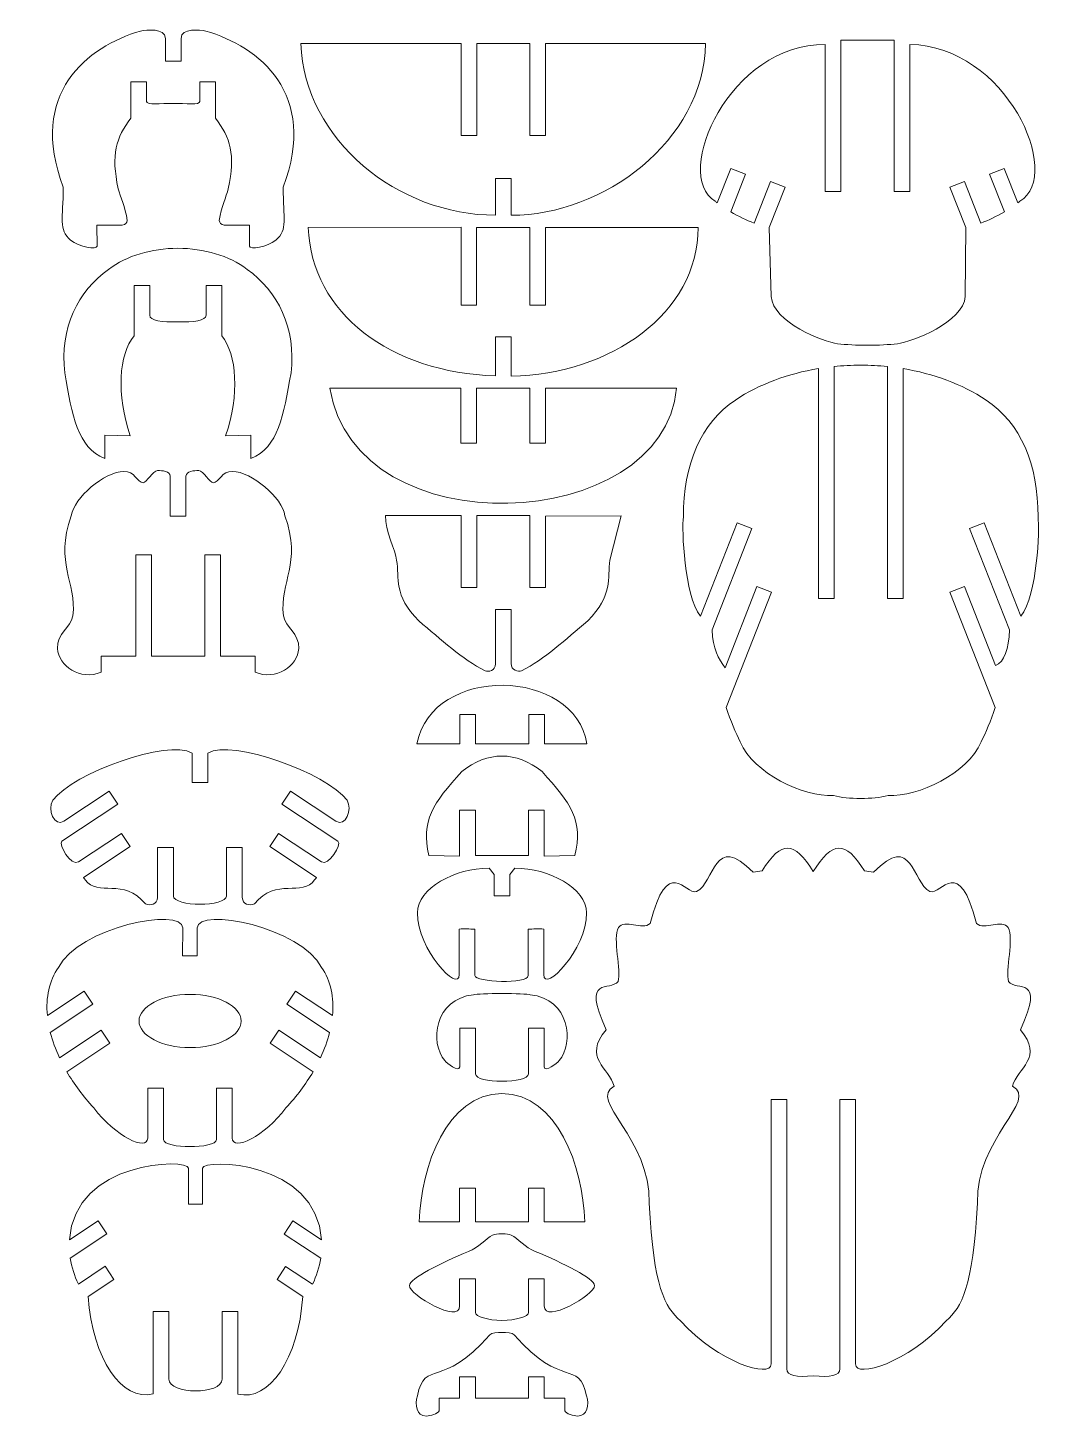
# Model space of a CAD drawing. Header units: inches. Extents: x 50 to 248, y 193 to 458.
import ezdxf

# ---------------------------------------------------------------- set-up
doc = ezdxf.new("R2010")
doc.units = ezdxf.units.IN
doc.header["$MEASUREMENT"] = 0
doc.layers.add('Capa 1', color=7, linetype='Continuous')

msp = doc.modelspace()

# ---------------------------------------------------------------- linework, layer by layer
at = {"layer": 'Capa 1', "color": 250, "lineweight": 20}
for points, knots in [([(77.85, 451.48), (78.25, 451.48), (78.67, 451.48), (79.34, 451.48), (79.34, 451.48), (79.34, 455.87), (79.34, 455.87), (79.34, 457.89), (83.02, 457.48), (84.07, 457.27), (94.25, 454.27), (105.63, 445.39), (98.85, 427.42), (98.85, 421.28), (99.82, 419.42), (97.45, 417.32), (95.82, 415.94), (92.42, 415.41), (92.4, 416.17), (92.4, 416.17), (92.42, 420.19), (92.42, 420.19), (92.42, 420.19), (87.57, 420.19), (87.57, 420.19), (86.97, 420.18), (86.69, 420.73), (86.65, 421.04), (86.95, 423.77), (88.04, 425.52), (88.34, 427.14), (89.79, 433.68), (88.75, 436.88), (85.93, 440.62), (85.93, 442.33), (85.93, 445.47), (85.93, 447.53), (85.93, 447.53), (82.93, 447.53), (82.93, 447.53), (82.93, 447.53), (82.93, 443.81), (82.93, 443.81), (82.93, 443.09), (80.24, 443.46), (77.85, 443.42), (75.45, 443.46), (72.77, 443.09), (72.77, 443.81), (72.77, 443.81), (72.77, 447.53), (72.77, 447.53), (72.77, 447.53), (69.77, 447.53), (69.77, 447.53), (69.77, 445.47), (69.77, 442.33), (69.77, 440.62), (66.94, 436.88), (65.9, 433.68), (67.35, 427.14), (67.65, 425.52), (68.74, 423.77), (69.04, 421.04), (69.01, 420.73), (68.72, 420.18), (68.12, 420.19), (68.12, 420.19), (63.27, 420.19), (63.27, 420.19), (63.27, 420.19), (63.29, 416.17), (63.29, 416.17), (63.27, 415.41), (59.87, 415.94), (58.25, 417.32), (55.87, 419.42), (56.84, 421.28), (56.84, 427.42), (50.06, 445.39), (61.44, 454.27), (71.62, 457.27), (72.67, 457.48), (76.35, 457.89), (76.35, 455.87), (76.35, 455.87), (76.35, 451.48), (76.35, 451.48), (77.02, 451.48), (77.44, 451.48), (77.85, 451.48), (77.85, 451.48), (77.85, 451.48), (77.85, 451.48)], [0, 0, 0, 0, 1, 1, 1, 2, 2, 2, 3, 3, 3, 4, 4, 4, 5, 5, 5, 6, 6, 6, 7, 7, 7, 8, 8, 8, 9, 9, 9, 10, 10, 10, 11, 11, 11, 12, 12, 12, 13, 13, 13, 14, 14, 14, 15, 15, 15, 16, 16, 16, 17, 17, 17, 18, 18, 18, 19, 19, 19, 20, 20, 20, 21, 21, 21, 22, 22, 22, 23, 23, 23, 24, 24, 24, 25, 25, 25, 26, 26, 26, 27, 27, 27, 28, 28, 28, 29, 29, 29, 30, 30, 30, 31, 31, 31, 31]), ([(102.25, 454.88), (102.89, 436.36), (120.89, 422.08), (139.41, 422.08), (139.41, 422.08), (139.41, 429.06), (139.41, 429.06), (139.41, 429.06), (142.41, 429.06), (142.41, 429.06), (142.41, 429.06), (142.41, 422.06), (142.41, 422.06), (159.94, 422.06), (179.16, 436.16), (179.57, 454.88), (179.57, 454.88), (148.99, 454.88), (148.99, 454.88), (148.99, 454.88), (148.99, 437.29), (148.99, 437.29), (148.99, 437.29), (145.99, 437.29), (145.99, 437.29), (145.99, 437.29), (145.99, 454.88), (145.99, 454.88), (145.99, 454.88), (135.83, 454.88), (135.83, 454.88), (135.83, 454.88), (135.83, 437.29), (135.83, 437.29), (135.83, 437.29), (132.83, 437.29), (132.83, 437.29), (132.83, 437.29), (132.83, 454.88), (132.83, 454.88), (132.83, 454.88), (102.25, 454.88), (102.25, 454.88), (102.25, 454.88), (102.25, 454.88), (102.25, 454.88)], [0, 0, 0, 0, 1, 1, 1, 2, 2, 2, 3, 3, 3, 4, 4, 4, 5, 5, 5, 6, 6, 6, 7, 7, 7, 8, 8, 8, 9, 9, 9, 10, 10, 10, 11, 11, 11, 12, 12, 12, 13, 13, 13, 14, 14, 14, 15, 15, 15, 15]), ([(205.41, 455.53), (205.41, 455.53), (205.41, 426.59), (205.41, 426.59), (205.41, 426.59), (202.41, 426.59), (202.41, 426.59), (202.41, 426.59), (202.41, 454.69), (202.41, 454.69), (184.3, 454.91), (172.99, 429.87), (181.4, 424.75), (181.53, 424.64), (181.67, 424.54), (181.8, 424.43), (181.8, 424.43), (184.4, 431.02), (184.4, 431.02), (184.4, 431.02), (187.19, 429.92), (187.19, 429.92), (187.19, 429.92), (184.36, 422.73), (184.36, 422.73), (185.82, 421.87), (187.37, 421.13), (188.83, 420.58), (188.83, 420.58), (191.95, 428.53), (191.95, 428.53), (191.95, 428.53), (194.75, 427.43), (194.75, 427.43), (194.75, 427.43), (191.71, 419.71), (191.71, 419.71), (191.71, 419.71), (192.1, 406.56), (192.1, 406.56), (192.41, 401.61), (202.06, 397.9), (204.77, 397.52), (208.02, 397.14), (212.97, 397.14), (216.22, 397.52), (218.93, 397.9), (228.85, 401.62), (229.16, 406.57), (229.16, 406.57), (229.29, 419.71), (229.29, 419.71), (229.29, 419.71), (226.25, 427.43), (226.25, 427.43), (226.25, 427.43), (229.04, 428.53), (229.04, 428.53), (229.04, 428.53), (232.17, 420.58), (232.17, 420.58), (233.63, 421.13), (235.17, 421.87), (236.64, 422.73), (236.64, 422.73), (233.81, 429.92), (233.81, 429.92), (233.81, 429.92), (236.6, 431.02), (236.6, 431.02), (236.6, 431.02), (239.19, 424.43), (239.19, 424.43), (239.33, 424.54), (239.47, 424.64), (239.6, 424.75), (248.08, 429.91), (236.85, 454.46), (218.58, 454.69), (218.58, 454.69), (218.58, 426.59), (218.58, 426.59), (218.58, 426.59), (215.58, 426.59), (215.58, 426.59), (215.58, 426.59), (215.58, 455.53), (215.58, 455.53), (215.58, 455.53), (205.41, 455.53), (205.41, 455.53), (205.41, 455.53), (205.41, 455.53), (205.41, 455.53)], [0, 0, 0, 0, 1, 1, 1, 2, 2, 2, 3, 3, 3, 4, 4, 4, 5, 5, 5, 6, 6, 6, 7, 7, 7, 8, 8, 8, 9, 9, 9, 10, 10, 10, 11, 11, 11, 12, 12, 12, 13, 13, 13, 14, 14, 14, 15, 15, 15, 16, 16, 16, 17, 17, 17, 18, 18, 18, 19, 19, 19, 20, 20, 20, 21, 21, 21, 22, 22, 22, 23, 23, 23, 24, 24, 24, 25, 25, 25, 26, 26, 26, 27, 27, 27, 28, 28, 28, 29, 29, 29, 30, 30, 30, 31, 31, 31, 31]), ([(178.15, 419.75), (178.15, 419.75), (148.99, 419.75), (148.99, 419.75), (148.99, 419.75), (148.99, 404.89), (148.99, 404.89), (148.99, 404.89), (145.99, 404.89), (145.99, 404.89), (145.99, 404.89), (145.99, 419.73), (145.99, 419.73), (145.99, 419.73), (135.82, 419.75), (135.82, 419.75), (135.82, 419.75), (135.82, 404.89), (135.82, 404.89), (135.82, 404.89), (132.83, 404.89), (132.83, 404.89), (132.83, 404.89), (132.83, 419.78), (132.83, 419.78), (132.83, 419.78), (103.66, 419.75), (103.66, 419.75), (104.25, 403.23), (119.45, 392.04), (139.41, 391.37), (139.41, 391.37), (139.41, 398.81), (139.41, 398.81), (139.41, 398.81), (142.41, 398.81), (142.41, 398.81), (142.41, 398.81), (142.41, 391.3), (142.41, 391.3), (161.49, 391.74), (178.08, 403.28), (178.15, 419.75), (178.15, 419.75), (178.15, 419.75), (178.15, 419.75)], [0, 0, 0, 0, 1, 1, 1, 2, 2, 2, 3, 3, 3, 4, 4, 4, 5, 5, 5, 6, 6, 6, 7, 7, 7, 8, 8, 8, 9, 9, 9, 10, 10, 10, 11, 11, 11, 12, 12, 12, 13, 13, 13, 14, 14, 14, 15, 15, 15, 15]), ([(78.74, 415.77), (83.74, 415.73), (88.51, 414.37), (91.98, 411.73), (97.76, 407.64), (101.42, 400.46), (100.35, 391.94), (98.92, 383.71), (97.98, 377.8), (92.69, 375.57), (92.69, 375.57), (92.69, 380.03), (92.69, 380.03), (92.69, 380.03), (87.85, 379.94), (87.85, 379.94), (90.55, 387.81), (90.02, 395.46), (87.12, 399.02), (87.12, 399.02), (87.12, 408.65), (87.12, 408.65), (87.12, 408.65), (84.12, 408.65), (84.12, 408.65), (84.12, 408.65), (84.12, 402.97), (84.12, 402.97), (84.1, 401.91), (81.76, 401.63), (78.74, 401.68), (75.73, 401.63), (73.38, 401.91), (73.36, 402.97), (73.36, 402.97), (73.36, 408.65), (73.36, 408.65), (73.36, 408.65), (70.36, 408.65), (70.36, 408.65), (70.36, 408.65), (70.36, 399.02), (70.36, 399.02), (67.47, 395.46), (66.93, 387.81), (69.63, 379.94), (69.63, 379.94), (64.79, 380.03), (64.79, 380.03), (64.79, 380.03), (64.79, 375.57), (64.79, 375.57), (59.51, 377.8), (58.56, 383.71), (57.13, 391.94), (56.06, 400.46), (59.73, 407.64), (65.5, 411.73), (68.97, 414.37), (73.74, 415.73), (78.74, 415.77), (78.74, 415.77), (78.74, 415.77), (78.74, 415.77)], [0, 0, 0, 0, 1, 1, 1, 2, 2, 2, 3, 3, 3, 4, 4, 4, 5, 5, 5, 6, 6, 6, 7, 7, 7, 8, 8, 8, 9, 9, 9, 10, 10, 10, 11, 11, 11, 12, 12, 12, 13, 13, 13, 14, 14, 14, 15, 15, 15, 16, 16, 16, 17, 17, 17, 18, 18, 18, 19, 19, 19, 20, 20, 20, 21, 21, 21, 21]), ([(209.2, 393.42), (207.4, 393.42), (205.75, 393.33), (204.11, 393.17), (204.11, 393.17), (204.11, 348.84), (204.11, 348.84), (204.11, 348.84), (201.11, 348.84), (201.11, 348.84), (201.11, 348.84), (201.11, 392.77), (201.11, 392.77), (195.36, 391.82), (189.87, 389.82), (185.25, 386.77), (178.69, 382.43), (175.29, 374.46), (175.31, 364.42), (175.02, 362), (175.42, 349.64), (178.59, 345.44), (178.59, 345.44), (185.62, 363.31), (185.62, 363.31), (185.62, 363.31), (188.41, 362.21), (188.41, 362.21), (188.41, 362.21), (180.79, 342.83), (180.79, 342.83), (180.89, 339.21), (182.05, 337.28), (183.28, 335.63), (183.28, 335.63), (189.37, 351.13), (189.37, 351.13), (189.37, 351.13), (192.17, 350.03), (192.17, 350.03), (192.17, 350.03), (183.49, 327.99), (183.49, 327.99), (184.34, 325.47), (185.29, 323.26), (186.19, 321.43), (188.75, 315.45), (198.18, 310.93), (203.99, 311.21), (205.43, 310.79), (207.27, 310.62), (209.2, 310.65), (211.12, 310.62), (212.97, 310.79), (214.41, 311.21), (220.21, 310.93), (229.64, 315.45), (232.2, 321.43), (233.1, 323.26), (234.05, 325.47), (234.9, 327.99), (234.9, 327.99), (226.23, 350.03), (226.23, 350.03), (226.23, 350.03), (229.02, 351.13), (229.02, 351.13), (229.02, 351.13), (234.96, 336.03), (234.96, 336.03), (236.63, 336.73), (237.5, 339.21), (237.61, 342.83), (237.61, 342.83), (229.98, 362.21), (229.98, 362.21), (229.98, 362.21), (232.77, 363.31), (232.77, 363.31), (232.77, 363.31), (239.8, 345.44), (239.8, 345.44), (242.97, 349.64), (243.37, 362), (243.08, 364.42), (243.11, 374.46), (239.71, 382.43), (233.14, 386.77), (228.52, 389.82), (223.03, 391.82), (217.28, 392.77), (217.28, 392.77), (217.28, 348.84), (217.28, 348.84), (217.28, 348.84), (214.28, 348.84), (214.28, 348.84), (214.28, 348.84), (214.28, 393.17), (214.28, 393.17), (212.64, 393.33), (211, 393.42), (209.2, 393.42), (209.2, 393.42), (209.2, 393.42), (209.2, 393.42)], [0, 0, 0, 0, 1, 1, 1, 2, 2, 2, 3, 3, 3, 4, 4, 4, 5, 5, 5, 6, 6, 6, 7, 7, 7, 8, 8, 8, 9, 9, 9, 10, 10, 10, 11, 11, 11, 12, 12, 12, 13, 13, 13, 14, 14, 14, 15, 15, 15, 16, 16, 16, 17, 17, 17, 18, 18, 18, 19, 19, 19, 20, 20, 20, 21, 21, 21, 22, 22, 22, 23, 23, 23, 24, 24, 24, 25, 25, 25, 26, 26, 26, 27, 27, 27, 28, 28, 28, 29, 29, 29, 30, 30, 30, 31, 31, 31, 32, 32, 32, 33, 33, 33, 34, 34, 34, 35, 35, 35, 35]), ([(107.8, 389.02), (112.67, 358.26), (171.54, 361.14), (174.01, 389.02), (174.01, 389.02), (148.97, 389.02), (148.97, 389.02), (148.97, 389.02), (148.97, 378.5), (148.97, 378.5), (148.97, 378.5), (145.97, 378.5), (145.97, 378.5), (145.97, 378.5), (145.97, 389.02), (145.97, 389.02), (145.97, 389.02), (135.81, 389.02), (135.81, 389.02), (135.81, 389.02), (135.81, 378.5), (135.81, 378.5), (135.81, 378.5), (132.81, 378.5), (132.81, 378.5), (132.81, 378.5), (132.81, 389.02), (132.81, 389.02), (132.81, 389.02), (107.8, 389.02), (107.8, 389.02), (107.8, 389.02), (107.8, 389.02), (107.8, 389.02)], [0, 0, 0, 0, 1, 1, 1, 2, 2, 2, 3, 3, 3, 4, 4, 4, 5, 5, 5, 6, 6, 6, 7, 7, 7, 8, 8, 8, 9, 9, 9, 10, 10, 10, 11, 11, 11, 11]), ([(78.84, 364.56), (78.39, 364.56), (77.94, 364.56), (77.29, 364.56), (77.29, 367.42), (77.29, 369.34), (77.29, 372.19), (77.27, 373.22), (75.75, 373.28), (74.86, 373.29), (73.97, 373.29), (72.73, 370.93), (72.11, 370.97), (70.99, 371.03), (70.42, 373.23), (68.4, 373.14), (64.77, 373.08), (58.84, 368.06), (58.37, 364.67), (55.15, 355.34), (59.38, 352.27), (58.69, 345.52), (58.28, 343.29), (55.58, 342.18), (55.76, 339.27), (55.88, 336.04), (60.12, 333.04), (64.08, 334.79), (64.08, 334.79), (64.08, 337.82), (64.08, 337.82), (64.08, 337.82), (70.71, 337.82), (70.71, 337.82), (70.71, 337.82), (70.71, 357.21), (70.71, 357.21), (71.71, 357.21), (72.71, 357.21), (73.71, 357.21), (73.71, 351.22), (73.71, 343.81), (73.71, 337.82), (73.71, 337.82), (83.86, 337.82), (83.86, 337.82), (83.86, 343.81), (83.86, 351.22), (83.86, 357.21), (84.86, 357.21), (85.86, 357.21), (86.86, 357.21), (86.86, 357.21), (86.86, 337.82), (86.86, 337.82), (86.86, 337.82), (93.5, 337.82), (93.5, 337.82), (93.5, 337.82), (93.5, 334.79), (93.5, 334.79), (97.46, 333.04), (101.7, 336.04), (101.82, 339.27), (101.99, 342.18), (99.3, 343.29), (98.89, 345.52), (98.2, 352.27), (102.43, 355.34), (99.2, 364.67), (98.74, 368.06), (92.8, 373.08), (89.18, 373.14), (87.16, 373.23), (86.59, 371.03), (85.46, 370.97), (84.84, 370.93), (83.6, 373.29), (82.72, 373.29), (81.83, 373.28), (80.31, 373.22), (80.28, 372.19), (80.28, 369.34), (80.28, 367.42), (80.28, 364.56), (79.63, 364.56), (79.19, 364.56), (78.74, 364.56)], [0, 0, 0, 0, 1, 1, 1, 2, 2, 2, 3, 3, 3, 4, 4, 4, 5, 5, 5, 6, 6, 6, 7, 7, 7, 8, 8, 8, 9, 9, 9, 10, 10, 10, 11, 11, 11, 12, 12, 12, 13, 13, 13, 14, 14, 14, 15, 15, 15, 16, 16, 16, 17, 17, 17, 18, 18, 18, 19, 19, 19, 20, 20, 20, 21, 21, 21, 22, 22, 22, 23, 23, 23, 24, 24, 24, 25, 25, 25, 26, 26, 26, 27, 27, 27, 28, 28, 28, 29, 29, 29, 29]), ([(120.53, 356.2), (121.09, 352.65), (119.88, 349.55), (124.76, 344.56), (129.09, 341.05), (132.99, 337.16), (137.45, 335.04), (138.06, 334.77), (139.41, 335.04), (139.41, 336.36), (139.41, 339.81), (139.41, 343.27), (139.41, 346.72), (139.41, 346.72), (142.41, 346.72), (142.41, 346.72), (142.41, 343.27), (142.41, 339.86), (142.41, 336.41), (142.41, 335.09), (143.76, 334.77), (144.37, 335.04), (148.83, 337.16), (152.73, 341.05), (157.06, 344.56), (161.94, 349.55), (160.73, 352.65), (161.29, 356.2), (161.29, 356.2), (163.41, 364.67), (163.41, 364.67), (163.41, 364.67), (148.99, 364.58), (148.99, 364.58), (148.99, 364.58), (148.99, 350.93), (148.99, 350.93), (148.99, 350.93), (145.99, 350.93), (145.99, 350.93), (145.99, 350.93), (145.99, 364.73), (145.99, 364.73), (145.99, 364.73), (135.83, 364.73), (135.83, 364.73), (135.83, 364.73), (135.83, 350.93), (135.83, 350.93), (135.83, 350.93), (132.83, 350.93), (132.83, 350.93), (132.83, 350.93), (132.83, 364.73), (132.83, 364.73), (132.83, 364.73), (118.41, 364.73), (118.41, 364.73), (118.24, 361.76), (120.39, 357.97), (120.53, 356.2), (120.53, 356.2), (120.53, 356.2), (120.53, 356.2)], [0, 0, 0, 0, 1, 1, 1, 2, 2, 2, 3, 3, 3, 4, 4, 4, 5, 5, 5, 6, 6, 6, 7, 7, 7, 8, 8, 8, 9, 9, 9, 10, 10, 10, 11, 11, 11, 12, 12, 12, 13, 13, 13, 14, 14, 14, 15, 15, 15, 16, 16, 16, 17, 17, 17, 18, 18, 18, 19, 19, 19, 20, 20, 20, 21, 21, 21, 21]), ([(135.63, 321.06), (135.63, 321.06), (135.63, 326.69), (135.63, 326.69), (135.63, 326.69), (132.63, 326.69), (132.63, 326.69), (132.63, 326.69), (132.63, 321.06), (132.63, 321.06), (132.63, 321.06), (124.41, 321.06), (124.41, 321.06), (127.32, 336.37), (154.65, 335.61), (156.9, 321.06), (156.9, 321.06), (148.79, 321.06), (148.79, 321.06), (148.79, 321.65), (148.79, 326.14), (148.79, 326.69), (148.79, 326.69), (145.79, 326.69), (145.79, 326.69), (145.79, 326.69), (145.79, 321.06), (145.79, 321.06), (145.79, 321.06), (135.63, 321.06), (135.63, 321.06), (135.63, 321.06), (135.63, 321.06), (135.63, 321.06)], [0, 0, 0, 0, 1, 1, 1, 2, 2, 2, 3, 3, 3, 4, 4, 4, 5, 5, 5, 6, 6, 6, 7, 7, 7, 8, 8, 8, 9, 9, 9, 10, 10, 10, 11, 11, 11, 11]), ([(82.95, 313.71), (82.95, 313.71), (84.45, 313.71), (84.45, 313.71), (84.45, 313.71), (84.45, 319.32), (84.45, 319.32), (89.09, 321.99), (107.08, 315.57), (111.07, 310.3), (112.13, 308.57), (110.79, 305.07), (108.93, 306.3), (108.93, 306.3), (100.28, 312.02), (100.28, 312.02), (100.28, 312.02), (98.63, 309.52), (98.63, 309.52), (98.63, 309.52), (109.31, 302.45), (109.31, 302.45), (110.1, 301.92), (107.55, 297.62), (106.17, 298.53), (106.17, 298.53), (97.96, 303.97), (97.96, 303.97), (97.96, 303.97), (96.31, 301.46), (96.31, 301.46), (96.31, 301.46), (105.23, 295.56), (105.23, 295.56), (105.1, 295.39), (104.98, 295.23), (104.86, 295.07), (102.52, 291.8), (97.48, 295.59), (93.38, 290.49), (92.41, 290.16), (91.11, 290.32), (91.04, 291.71), (91.04, 291.71), (91.04, 301.28), (91.04, 301.28), (91.04, 301.28), (88.04, 301.28), (88.04, 301.28), (88.04, 301.28), (88.04, 291.99), (88.04, 291.99), (88.04, 290.98), (85.43, 290.44), (82.95, 290.42), (80.48, 290.44), (77.87, 290.98), (77.87, 291.99), (77.87, 291.99), (77.87, 301.28), (77.87, 301.28), (77.87, 301.28), (74.87, 301.28), (74.87, 301.28), (74.87, 301.28), (74.87, 291.71), (74.87, 291.71), (74.8, 290.32), (73.5, 290.16), (72.53, 290.49), (68.43, 295.59), (63.39, 291.8), (61.05, 295.07), (60.93, 295.23), (60.81, 295.39), (60.68, 295.56), (60.68, 295.56), (69.6, 301.46), (69.6, 301.46), (69.6, 301.46), (67.94, 303.97), (67.94, 303.97), (67.94, 303.97), (59.73, 298.53), (59.73, 298.53), (58.36, 297.62), (55.8, 301.92), (56.59, 302.45), (56.59, 302.45), (67.28, 309.52), (67.28, 309.52), (67.28, 309.52), (65.62, 312.02), (65.62, 312.02), (65.62, 312.02), (56.98, 306.3), (56.98, 306.3), (55.12, 305.07), (53.78, 308.57), (54.84, 310.3), (58.83, 315.57), (76.81, 321.99), (81.45, 319.32), (81.45, 319.32), (81.45, 313.71), (81.45, 313.71), (81.45, 313.71), (82.95, 313.71), (82.95, 313.71), (82.95, 313.71), (82.95, 313.71), (82.95, 313.71)], [0, 0, 0, 0, 1, 1, 1, 2, 2, 2, 3, 3, 3, 4, 4, 4, 5, 5, 5, 6, 6, 6, 7, 7, 7, 8, 8, 8, 9, 9, 9, 10, 10, 10, 11, 11, 11, 12, 12, 12, 13, 13, 13, 14, 14, 14, 15, 15, 15, 16, 16, 16, 17, 17, 17, 18, 18, 18, 19, 19, 19, 20, 20, 20, 21, 21, 21, 22, 22, 22, 23, 23, 23, 24, 24, 24, 25, 25, 25, 26, 26, 26, 27, 27, 27, 28, 28, 28, 29, 29, 29, 30, 30, 30, 31, 31, 31, 32, 32, 32, 33, 33, 33, 34, 34, 34, 35, 35, 35, 36, 36, 36, 37, 37, 37, 37]), ([(133, 315.77), (127.46, 309.77), (125.09, 306.37), (126.71, 299.73), (126.71, 299.73), (132.57, 299.63), (132.57, 299.63), (132.57, 302.55), (132.57, 305.47), (132.57, 308.39), (132.57, 308.39), (135.57, 308.39), (135.57, 308.39), (135.57, 308.39), (135.57, 299.73), (135.57, 299.73), (135.57, 299.73), (145.74, 299.73), (145.74, 299.73), (145.74, 299.73), (145.74, 308.39), (145.74, 308.39), (145.74, 308.39), (148.74, 308.39), (148.74, 308.39), (148.74, 305.47), (148.74, 302.55), (148.74, 299.63), (148.74, 299.63), (154.6, 299.73), (154.6, 299.73), (156.22, 306.37), (153.85, 309.77), (148.31, 315.77), (143.41, 319.74), (137.9, 319.74), (133, 315.77), (133, 315.77), (133, 315.77), (133, 315.77)], [0, 0, 0, 0, 1, 1, 1, 2, 2, 2, 3, 3, 3, 4, 4, 4, 5, 5, 5, 6, 6, 6, 7, 7, 7, 8, 8, 8, 9, 9, 9, 10, 10, 10, 11, 11, 11, 12, 12, 12, 13, 13, 13, 13]), ([(200.14, 296.7), (196.5, 302.52), (194.04, 302.67), (190.35, 296.84), (189.79, 296.75), (189.23, 296.65), (188.66, 296.54), (181.07, 304.27), (181.35, 294.58), (177.85, 292.85), (175.59, 292.24), (172.34, 299.93), (168.96, 286.76), (167.44, 285.33), (164.06, 287.72), (162.92, 285.99), (161.73, 283.98), (163.5, 277.63), (162.83, 275.69), (161.39, 273.63), (155.71, 277.02), (160.57, 266.46), (156, 261.15), (161.17, 259.11), (162.08, 255.68), (157, 253.03), (169.09, 245.63), (168.79, 233.34), (169.67, 216.99), (171.74, 213.58), (174.74, 210.85), (182.15, 202.73), (192.06, 199.83), (192.06, 202.59), (192.06, 219.43), (192.06, 236.28), (192.06, 253.13), (193.06, 253.13), (194.06, 253.13), (195.06, 253.13), (195.06, 236.07), (195.06, 218.83), (195.06, 201.69), (195.06, 200.34), (196.95, 200), (200.14, 200.34), (203.32, 200), (205.22, 200.34), (205.22, 201.69), (205.22, 218.83), (205.22, 236.07), (205.22, 253.13), (206.22, 253.13), (207.22, 253.13), (208.22, 253.13), (208.22, 236.28), (208.22, 219.43), (208.22, 202.59), (208.22, 199.83), (218.13, 202.73), (225.53, 210.85), (228.53, 213.58), (230.6, 216.99), (231.48, 233.34), (231.19, 245.63), (243.27, 253.03), (238.19, 255.68), (239.1, 259.11), (244.28, 261.15), (239.7, 266.46), (244.56, 277.02), (238.88, 273.63), (237.45, 275.69), (236.77, 277.63), (238.54, 283.98), (237.35, 285.99), (236.22, 287.72), (232.83, 285.33), (231.32, 286.76), (227.94, 299.93), (224.68, 292.24), (222.43, 292.85), (218.93, 294.58), (219.2, 304.27), (211.62, 296.54), (211.05, 296.65), (210.48, 296.75), (209.92, 296.84), (206.24, 302.67), (203.78, 302.52), (200.14, 296.7), (200.14, 296.7), (200.14, 296.7), (200.14, 296.7)], [0, 0, 0, 0, 1, 1, 1, 2, 2, 2, 3, 3, 3, 4, 4, 4, 5, 5, 5, 6, 6, 6, 7, 7, 7, 8, 8, 8, 9, 9, 9, 10, 10, 10, 11, 11, 11, 12, 12, 12, 13, 13, 13, 14, 14, 14, 15, 15, 15, 16, 16, 16, 17, 17, 17, 18, 18, 18, 19, 19, 19, 20, 20, 20, 21, 21, 21, 22, 22, 22, 23, 23, 23, 24, 24, 24, 25, 25, 25, 26, 26, 26, 27, 27, 27, 28, 28, 28, 29, 29, 29, 30, 30, 30, 31, 31, 31, 31]), ([(140.65, 292.01), (140.65, 292.01), (139.15, 292.01), (139.15, 292.01), (139.15, 292.01), (139.15, 296.13), (139.15, 296.13), (139.15, 296.13), (138.19, 297.31), (138.19, 297.31), (131.65, 297.37), (124.54, 293.45), (124.49, 288.79), (124.4, 281.82), (132.48, 273.3), (132.48, 277), (132.48, 277), (132.48, 285.69), (132.48, 285.69), (133.47, 285.74), (134.48, 285.69), (135.48, 285.69), (135.48, 283.41), (135.48, 279.56), (135.48, 276.82), (135.47, 275.54), (145.63, 275.09), (145.64, 276.82), (145.64, 279.56), (145.64, 283.41), (145.64, 285.69), (146.64, 285.69), (147.65, 285.74), (148.64, 285.69), (148.64, 285.69), (148.64, 277), (148.64, 277), (148.64, 273.3), (156.9, 281.82), (156.82, 288.79), (156.77, 293.45), (149.65, 297.37), (143.12, 297.31), (143.12, 297.31), (142.16, 296.13), (142.16, 296.13), (142.16, 296.13), (142.16, 292.01), (142.16, 292.01), (142.16, 292.01), (140.65, 292.01), (140.65, 292.01), (140.65, 292.01), (140.65, 292.01), (140.65, 292.01)], [0, 0, 0, 0, 1, 1, 1, 2, 2, 2, 3, 3, 3, 4, 4, 4, 5, 5, 5, 6, 6, 6, 7, 7, 7, 8, 8, 8, 9, 9, 9, 10, 10, 10, 11, 11, 11, 12, 12, 12, 13, 13, 13, 14, 14, 14, 15, 15, 15, 16, 16, 16, 17, 17, 17, 18, 18, 18, 18]), ([(81.04, 280.58), (81.04, 280.58), (82.45, 280.58), (82.45, 280.58), (82.45, 280.58), (82.41, 285.92), (82.41, 285.92), (82.57, 289.97), (102.37, 286.03), (106.17, 278.35), (107.94, 275.81), (108.61, 272.63), (108.28, 269.15), (108.28, 269.15), (101.23, 273.82), (101.23, 273.82), (101.23, 273.82), (99.57, 271.32), (99.57, 271.32), (99.57, 271.32), (107.72, 265.93), (107.72, 265.93), (107.32, 264.34), (106.73, 262.72), (105.97, 261.09), (105.97, 261.09), (98.01, 266.36), (98.01, 266.36), (98.01, 266.36), (96.36, 263.86), (96.36, 263.86), (96.36, 263.86), (104.56, 258.43), (104.56, 258.43), (103.19, 256.08), (101.46, 253.74), (99.39, 251.51), (95.37, 246.15), (89.12, 243.07), (89.12, 245.76), (89.12, 245.76), (89.12, 255.29), (89.12, 255.29), (87.53, 255.29), (87.41, 255.29), (86.12, 255.29), (86.12, 255.29), (86.12, 245.47), (86.12, 245.47), (86.12, 244.54), (83.41, 244.1), (81.04, 244.12), (78.67, 244.1), (75.97, 244.54), (75.97, 245.47), (75.97, 245.47), (75.97, 255.29), (75.97, 255.29), (74.68, 255.29), (74.55, 255.29), (72.97, 255.29), (72.97, 255.29), (72.97, 245.76), (72.97, 245.76), (72.97, 243.07), (66.72, 246.15), (62.69, 251.51), (60.63, 253.74), (58.9, 256.08), (57.52, 258.43), (57.52, 258.43), (65.73, 263.86), (65.73, 263.86), (65.73, 263.86), (64.07, 266.36), (64.07, 266.36), (64.07, 266.36), (56.12, 261.09), (56.12, 261.09), (55.36, 262.72), (54.77, 264.34), (54.37, 265.93), (54.37, 265.93), (62.51, 271.32), (62.51, 271.32), (62.51, 271.32), (60.86, 273.82), (60.86, 273.82), (60.86, 273.82), (53.8, 269.15), (53.8, 269.15), (53.48, 272.63), (54.15, 275.81), (55.92, 278.35), (59.72, 286.03), (79.52, 289.97), (79.68, 285.92), (79.68, 285.92), (79.64, 280.58), (79.64, 280.58), (79.64, 280.58), (81.04, 280.58), (81.04, 280.58), (81.04, 280.58), (81.04, 280.58), (81.04, 280.58)], [0, 0, 0, 0, 1, 1, 1, 2, 2, 2, 3, 3, 3, 4, 4, 4, 5, 5, 5, 6, 6, 6, 7, 7, 7, 8, 8, 8, 9, 9, 9, 10, 10, 10, 11, 11, 11, 12, 12, 12, 13, 13, 13, 14, 14, 14, 15, 15, 15, 16, 16, 16, 17, 17, 17, 18, 18, 18, 19, 19, 19, 20, 20, 20, 21, 21, 21, 22, 22, 22, 23, 23, 23, 24, 24, 24, 25, 25, 25, 26, 26, 26, 27, 27, 27, 28, 28, 28, 29, 29, 29, 30, 30, 30, 31, 31, 31, 32, 32, 32, 33, 33, 33, 34, 34, 34, 35, 35, 35, 35]), ([(140.65, 273.37), (143.18, 273.36), (145.66, 273.28), (146.07, 273.13), (153.57, 272.39), (154.52, 263.93), (151.57, 260.55), (151.28, 260.1), (148.82, 258.17), (148.73, 259.39), (148.72, 259.45), (148.73, 266.36), (148.73, 266.77), (148.73, 266.77), (145.73, 266.77), (145.73, 266.77), (145.73, 266.77), (145.73, 258.05), (145.73, 258.05), (145.69, 257.04), (143.25, 256.6), (140.65, 256.61), (138.06, 256.6), (135.61, 257.04), (135.58, 258.05), (135.58, 258.05), (135.58, 266.77), (135.58, 266.77), (135.58, 266.77), (132.58, 266.77), (132.58, 266.77), (132.58, 266.36), (132.59, 259.45), (132.58, 259.39), (132.49, 258.17), (130.03, 260.1), (129.74, 260.55), (126.79, 263.93), (127.74, 272.39), (135.24, 273.13), (135.65, 273.28), (138.13, 273.36), (140.65, 273.37), (140.65, 273.37), (140.65, 273.37), (140.65, 273.37)], [0, 0, 0, 0, 1, 1, 1, 2, 2, 2, 3, 3, 3, 4, 4, 4, 5, 5, 5, 6, 6, 6, 7, 7, 7, 8, 8, 8, 9, 9, 9, 10, 10, 10, 11, 11, 11, 12, 12, 12, 13, 13, 13, 14, 14, 14, 15, 15, 15, 15]), ([(71.32, 268.12), (71.32, 270.92), (75.69, 273.2), (81.08, 273.2), (86.47, 273.2), (90.84, 270.92), (90.84, 268.12), (90.84, 265.31), (86.47, 263.04), (81.08, 263.04), (75.69, 263.04), (71.32, 265.31), (71.32, 268.12), (71.32, 268.12), (71.32, 268.12), (71.32, 268.12)], [0, 0, 0, 0, 1, 1, 1, 2, 2, 2, 3, 3, 3, 4, 4, 4, 5, 5, 5, 5]), ([(140.65, 254.3), (151.35, 254.11), (156.04, 240.4), (156.48, 229.77), (156.48, 229.77), (148.74, 229.77), (148.74, 229.77), (148.74, 229.77), (148.74, 236.2), (148.74, 236.2), (147.77, 236.2), (146.84, 236.2), (145.74, 236.2), (145.74, 236.2), (145.74, 229.77), (145.74, 229.77), (145.74, 229.77), (135.57, 229.77), (135.57, 229.77), (135.57, 232.77), (135.57, 233.45), (135.57, 236.2), (134.47, 236.2), (133.54, 236.2), (132.57, 236.2), (132.57, 236.2), (132.57, 229.77), (132.57, 229.77), (132.57, 229.77), (124.83, 229.77), (124.83, 229.77), (125.27, 240.4), (129.96, 254.11), (140.65, 254.3), (140.65, 254.3), (140.65, 254.3), (140.65, 254.3)], [0, 0, 0, 0, 1, 1, 1, 2, 2, 2, 3, 3, 3, 4, 4, 4, 5, 5, 5, 6, 6, 6, 7, 7, 7, 8, 8, 8, 9, 9, 9, 10, 10, 10, 11, 11, 11, 12, 12, 12, 12]), ([(87.2, 199.7), (87.2, 204.07), (87.2, 208.32), (87.2, 212.6), (87.2, 212.6), (90.2, 212.6), (90.2, 212.6), (90.2, 212.6), (90.22, 196.84), (90.22, 196.84), (96.12, 195.34), (101.79, 203.52), (102.59, 215.48), (102.59, 215.48), (97.68, 218.73), (97.68, 218.73), (97.68, 218.73), (99.33, 221.23), (99.33, 221.23), (99.33, 221.23), (104.47, 217.83), (104.47, 217.83), (105.23, 219.42), (105.76, 221.1), (106.02, 222.8), (106.02, 222.8), (99.04, 227.42), (99.04, 227.42), (99.04, 227.42), (100.7, 229.92), (100.7, 229.92), (100.7, 229.92), (106.18, 226.29), (106.18, 226.29), (105.2, 241.57), (83.55, 241.85), (83.43, 240), (83.43, 240), (83.43, 233.11), (83.43, 233.11), (83.43, 233.11), (82.1, 233.11), (82.1, 233.11), (82.1, 233.11), (80.77, 233.12), (80.77, 233.12), (80.77, 233.12), (80.77, 240.02), (80.77, 240.02), (80.65, 241.86), (59.01, 241.59), (58.02, 226.31), (58.02, 226.31), (63.5, 229.94), (63.5, 229.94), (63.5, 229.94), (65.16, 227.44), (65.16, 227.44), (65.16, 227.44), (58.18, 222.82), (58.18, 222.82), (58.44, 221.11), (58.97, 219.43), (59.73, 217.85), (59.73, 217.85), (64.87, 221.25), (64.87, 221.25), (64.87, 221.25), (66.53, 218.75), (66.53, 218.75), (66.53, 218.75), (61.61, 215.5), (61.61, 215.5), (62.41, 203.53), (68.08, 195.36), (73.99, 196.86), (73.99, 196.86), (74, 212.62), (74, 212.62), (74, 212.62), (77, 212.62), (77, 212.62), (77, 208.34), (77, 204.09), (77, 199.72), (77, 196.7), (87.2, 196.67), (87.2, 199.7), (87.2, 199.7), (87.2, 199.7), (87.2, 199.7)], [0, 0, 0, 0, 1, 1, 1, 2, 2, 2, 3, 3, 3, 4, 4, 4, 5, 5, 5, 6, 6, 6, 7, 7, 7, 8, 8, 8, 9, 9, 9, 10, 10, 10, 11, 11, 11, 12, 12, 12, 13, 13, 13, 14, 14, 14, 15, 15, 15, 16, 16, 16, 17, 17, 17, 18, 18, 18, 19, 19, 19, 20, 20, 20, 21, 21, 21, 22, 22, 22, 23, 23, 23, 24, 24, 24, 25, 25, 25, 26, 26, 26, 27, 27, 27, 28, 28, 28, 29, 29, 29, 30, 30, 30, 30]), ([(140.65, 210.89), (137.99, 210.92), (135.57, 211.68), (135.57, 212.42), (135.57, 212.42), (135.57, 218.86), (135.57, 218.86), (135.57, 218.86), (132.57, 218.86), (132.57, 218.86), (132.57, 218.86), (132.57, 213.72), (132.57, 213.72), (132.57, 210.11), (122.94, 215.83), (122.96, 217.6), (122.96, 218.88), (129.01, 221.92), (134.29, 224.09), (136.19, 224.76), (137.58, 226.62), (138.87, 227.22), (139.31, 227.35), (139.78, 227.44), (140.65, 227.45), (141.53, 227.44), (142, 227.35), (142.44, 227.22), (143.73, 226.62), (145.12, 224.76), (147.02, 224.09), (152.3, 221.92), (158.35, 218.88), (158.35, 217.6), (158.37, 215.83), (148.74, 210.11), (148.74, 213.72), (148.74, 213.72), (148.74, 218.86), (148.74, 218.86), (148.74, 218.86), (145.74, 218.86), (145.74, 218.86), (145.74, 218.86), (145.74, 212.42), (145.74, 212.42), (145.74, 211.68), (143.32, 210.92), (140.65, 210.89), (140.65, 210.89), (140.65, 210.89), (140.65, 210.89)], [0, 0, 0, 0, 1, 1, 1, 2, 2, 2, 3, 3, 3, 4, 4, 4, 5, 5, 5, 6, 6, 6, 7, 7, 7, 8, 8, 8, 9, 9, 9, 10, 10, 10, 11, 11, 11, 12, 12, 12, 13, 13, 13, 14, 14, 14, 15, 15, 15, 16, 16, 16, 17, 17, 17, 17]), ([(140.65, 196.06), (140.65, 196.06), (145.74, 196.06), (145.74, 196.06), (145.74, 196.06), (145.74, 200.13), (145.74, 200.13), (145.74, 200.13), (148.74, 200.13), (148.74, 200.13), (148.74, 200.13), (148.74, 196.06), (148.74, 196.06), (148.74, 196.06), (152.64, 196.06), (152.64, 196.06), (152.64, 196.06), (152.64, 193.64), (152.64, 193.64), (152.91, 193.08), (154.33, 192.64), (155.1, 192.65), (157.04, 192.61), (157.32, 194.82), (156.82, 196.52), (155.28, 203.66), (152.18, 197.54), (142.99, 208.19), (142.61, 208.56), (141.54, 208.59), (140.65, 208.58), (139.77, 208.59), (138.7, 208.56), (138.32, 208.19), (129.13, 197.54), (126.03, 203.66), (124.49, 196.52), (123.98, 194.82), (124.27, 192.61), (126.21, 192.65), (126.98, 192.64), (128.4, 193.08), (128.67, 193.64), (128.67, 193.64), (128.67, 196.06), (128.67, 196.06), (128.67, 196.06), (132.57, 196.06), (132.57, 196.06), (132.57, 196.06), (132.57, 200.13), (132.57, 200.13), (132.57, 200.13), (135.57, 200.13), (135.57, 200.13), (135.57, 200.13), (135.57, 196.06), (135.57, 196.06), (135.57, 196.06), (140.65, 196.06), (140.65, 196.06), (140.65, 196.06), (140.65, 196.06), (140.65, 196.06)], [0, 0, 0, 0, 1, 1, 1, 2, 2, 2, 3, 3, 3, 4, 4, 4, 5, 5, 5, 6, 6, 6, 7, 7, 7, 8, 8, 8, 9, 9, 9, 10, 10, 10, 11, 11, 11, 12, 12, 12, 13, 13, 13, 14, 14, 14, 15, 15, 15, 16, 16, 16, 17, 17, 17, 18, 18, 18, 19, 19, 19, 20, 20, 20, 21, 21, 21, 21])]:
    msp.add_open_spline(points, degree=3, knots=knots, dxfattribs=at)

doc.saveas('drawing.dxf')
